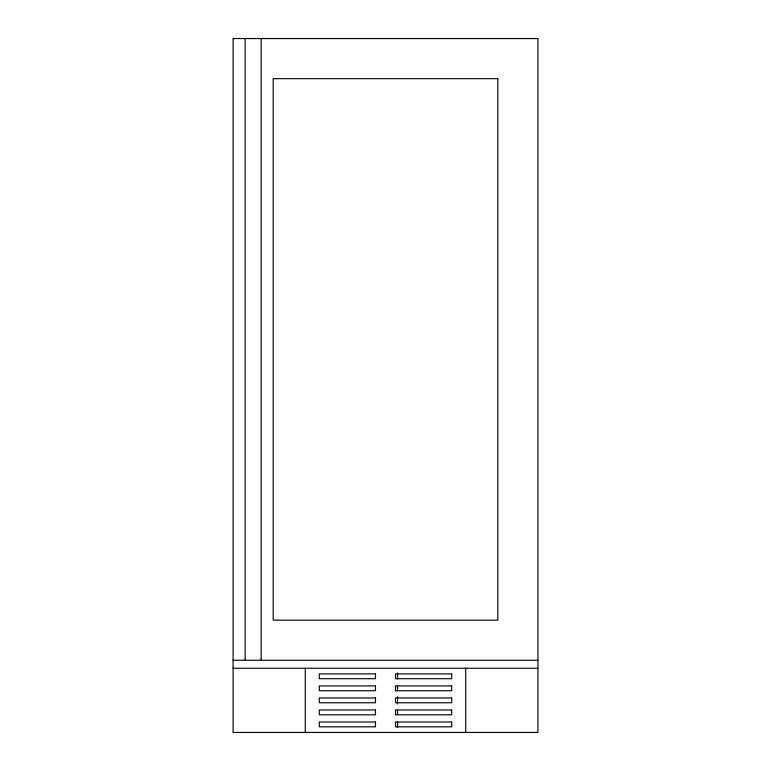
<?xml version="1.0" encoding="UTF-8"?>
<svg xmlns="http://www.w3.org/2000/svg" width="771" height="771" viewBox="0 0 771 771"><rect width="100%" height="100%" fill="white"/><g stroke="black" fill="none" stroke-linecap="round" stroke-linejoin="round"><path stroke-width="1.16" d="M233.083 660.255L537.917 660.255M233.083 668.274L537.917 668.274M465.723 668.274L465.723 732.45M397.537 673.025L397.537 678.972M397.537 686.103L397.537 690.855M397.537 696.801L397.537 703.923M397.537 709.869L397.537 714.621M397.537 721.752L397.537 727.699M305.277 668.274L305.277 732.45M261.157 38.55L261.157 660.255M245.12 38.55L245.12 660.255M537.917 38.55L233.083 38.55L233.083 732.45L537.917 732.45L537.917 38.55M497.806 78.661L273.194 78.661L273.194 620.144L497.806 620.144L497.806 78.661M375.477 673.893L319.319 673.893L319.319 678.702L375.477 678.702L375.477 673.893M451.681 673.893L395.523 673.893L395.523 678.702L451.681 678.702L451.681 673.893M375.477 685.92L319.319 685.92L319.319 690.739L375.477 690.739L375.477 685.92M451.681 685.92L395.523 685.92L395.523 690.739L451.681 690.739L451.681 685.92M375.477 697.957L319.319 697.957L319.319 702.767L375.477 702.767L375.477 697.957M451.681 697.957L395.523 697.957L395.523 702.767L451.681 702.767L451.681 697.957M375.477 709.985L319.319 709.985L319.319 714.804L375.477 714.804L375.477 709.985M451.681 709.985L395.523 709.985L395.523 714.804L451.681 714.804L451.681 709.985M375.477 722.022L319.319 722.022L319.319 726.831L375.477 726.831L375.477 722.022M451.681 722.022L395.523 722.022L395.523 726.831L451.681 726.831L451.681 722.022"/></g></svg>
